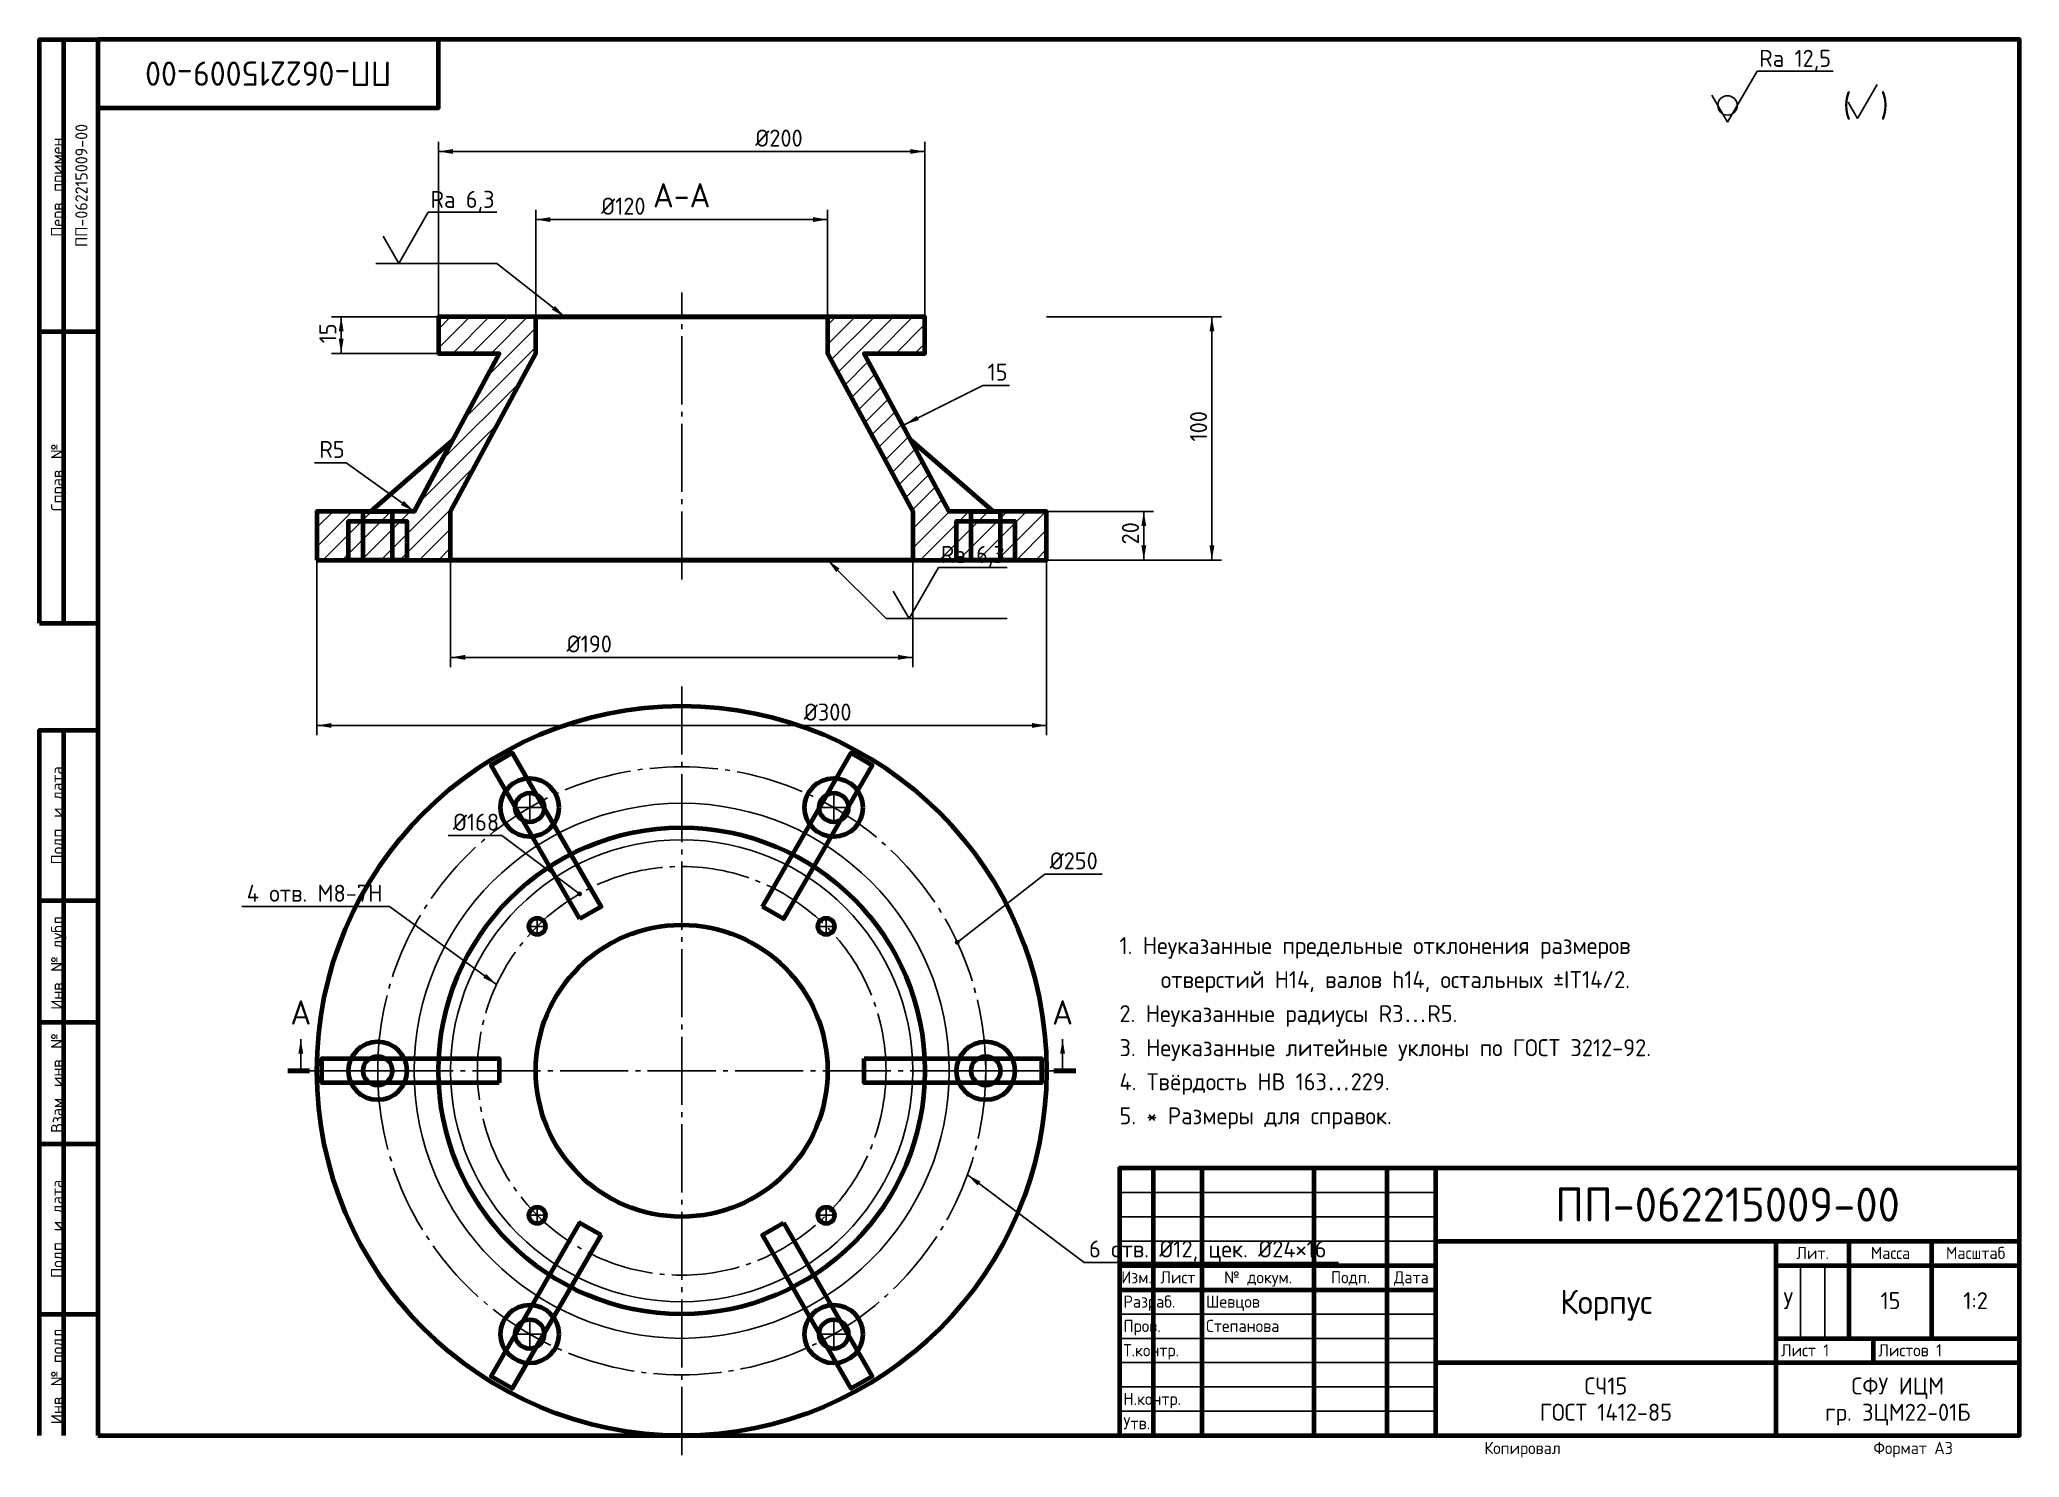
# Model space of a CAD drawing. Header units: millimetres. Extents: x 8 to 415, y 1 to 292.
import ezdxf
from ezdxf.enums import TextEntityAlignment as Align

# ---------------------------------------------------------------- set-up
doc = ezdxf.new("R2010")
doc.units = ezdxf.units.MM
doc.linetypes.add('GOST_AXIS', pattern=[18, 14, -1.5, 1, -1.5])
for name, color, linetype, lineweight in [('Осевая', 7, 'GOST_AXIS', 25), ('Основная', 7, 'CONTINUOUS', 70), ('Сечение', 7, 'CONTINUOUS', 100), ('Текст', 7, 'Continuous', 25), ('Тонкая', 7, 'CONTINUOUS', 25)]:
    doc.layers.add(name, color=color, linetype=linetype, lineweight=lineweight)
doc.styles.add('GOST', font='GOST type B.ttf')

msp = doc.modelspace()

# ---------------------------------------------------------------- hatches: boundary and pattern name
at = {"layer": 'Тонкая'}
for points in [[(119.5, 116.37), (119.47, 116.54), (119.39, 116.68), (119.27, 116.79), (119.12, 116.86), (118.96, 116.87), (118.8, 116.83), (118.66, 116.74), (118.56, 116.61), (118.51, 116.46), (118.51, 116.29), (118.56, 116.14), (118.66, 116.01), (118.8, 115.92), (118.96, 115.87), (119.12, 115.89), (119.27, 115.95), (119.39, 116.07), (119.47, 116.21), (119.5, 116.37)], [(197.14, 106.41), (197.12, 106.58), (197.04, 106.72), (196.92, 106.83), (196.77, 106.9), (196.6, 106.91), (196.44, 106.87), (196.31, 106.78), (196.2, 106.65), (196.15, 106.5), (196.15, 106.33), (196.2, 106.18), (196.31, 106.05), (196.44, 105.96), (196.6, 105.92), (196.77, 105.93), (196.92, 106), (197.04, 106.11), (197.12, 106.25), (197.14, 106.41)]]:
    msp.add_hatch(color=7, dxfattribs=at).paths.add_polyline_path(points)

# ---------------------------------------------------------------- linework, layer by layer
at = {"layer": 'Осевая', "lineweight": 25}
for points in [[(140, 181), (140, 240)], [(140, 1), (140, 159)], [(108.75, 131.63), (108.75, 136.63)], [(171.25, 131.63), (171.25, 136.63)], [(106.25, 134.13), (111.25, 134.13)], [(168.75, 134.13), (173.75, 134.13)], [(110.3, 107.7), (110.3, 111.7)], [(169.7, 107.7), (169.7, 111.7)], [(108.3, 109.7), (112.3, 109.7)], [(167.7, 109.7), (171.7, 109.7)], [(77.5, 77.5), (77.5, 82.5)], [(202.5, 77.5), (202.5, 82.5)], [(61, 80), (219, 80)], [(75, 80), (80, 80)], [(200, 80), (205, 80)], [(108.3, 50.3), (112.3, 50.3)], [(110.3, 48.3), (110.3, 52.3)], [(167.7, 50.3), (171.7, 50.3)], [(169.7, 48.3), (169.7, 52.3)], [(106.25, 25.87), (111.25, 25.87)], [(108.75, 23.37), (108.75, 28.37)], [(168.75, 25.87), (173.75, 25.87)], [(171.25, 23.37), (171.25, 28.37)]]:
    msp.add_lwpolyline(points, dxfattribs=at)
for radius in [62.5, 42]:
    msp.add_circle((140, 80), radius, dxfattribs=at)
at = {"layer": 'Основная', "lineweight": 70}
for points in [[(8, 172), (8, 292), (20, 292)], [(13, 172), (13, 292)], [(20, 5), (415, 5), (415, 292), (20, 292), (20, 5)], [(20, 278), (90, 278), (90, 292)], [(8, 232), (20, 232)], [(65, 185), (215, 185), (215, 195), (195, 195), (177.5, 227.5), (190, 227.5), (190, 235), (90, 235), (90, 227.5), (102.5, 227.5), (85, 195), (65, 195), (65, 185)], [(92.5, 185), (92.5, 195), (110, 227.5), (110, 235), (170, 235), (170, 227.5), (187.5, 195), (187.5, 185), (92.5, 185)], [(85, 195), (92.88, 209.62), (76, 195)], [(195, 195), (187.12, 209.62), (204, 195)], [(71.5, 185), (71.5, 193), (83.5, 193), (83.5, 185), (71.5, 185)], [(74.5, 185), (74.5, 195), (80.5, 195), (80.5, 185), (74.5, 185)], [(196.5, 185), (196.5, 193), (208.5, 193), (208.5, 185), (196.5, 185)], [(199.5, 185), (199.5, 195), (205.5, 195), (205.5, 185), (199.5, 185)], [(8, 172), (20, 172)], [(8, 5), (8, 150), (20, 150)], [(8, 150), (20, 150)], [(13, 5), (13, 150)], [(119.08, 111.23), (100.83, 142.84), (105.17, 145.34), (123.42, 113.73), (119.08, 111.23)], [(156.58, 113.73), (174.83, 145.34), (179.17, 142.84), (160.92, 111.23), (156.58, 113.73)], [(8, 115), (20, 115)], [(8, 90), (20, 90)], [(102.5, 77.5), (66, 77.5), (66, 82.5), (102.5, 82.5), (102.5, 77.5)], [(177.5, 82.5), (214, 82.5), (214, 77.5), (177.5, 77.5), (177.5, 82.5)], [(8, 65), (20, 65)], [(230, 5), (415, 5), (415, 60), (230, 60), (230, 5)], [(237, 5), (237, 60)], [(247, 5), (247, 60)], [(270, 5), (270, 60)], [(285, 5), (285, 60)], [(295, 5), (295, 60)], [(123.42, 46.27), (105.17, 14.66), (100.83, 17.16), (119.08, 48.77), (123.42, 46.27)], [(160.92, 48.77), (179.17, 17.16), (174.83, 14.66), (156.58, 46.27), (160.92, 48.77)], [(295, 45), (415, 45)], [(365, 5), (365, 45)], [(380, 25), (380, 45)], [(397, 25), (397, 45)], [(230, 40), (295, 40)], [(365, 40), (415, 40)], [(230, 35), (295, 35)], [(8, 30), (20, 30)], [(365, 25), (415, 25)], [(385, 20), (385, 25)], [(295, 20), (415, 20)]]:
    msp.add_lwpolyline(points, dxfattribs=at)
for centre, radius in [((140, 80), 75), ((108.75, 134.13), 6), ((171.25, 134.13), 6), ((108.75, 134.13), 3), ((171.25, 134.13), 3), ((140, 80), 50), ((110.3, 109.7), 1.7), ((140, 80), 30), ((169.7, 109.7), 1.7), ((77.5, 80), 6), ((202.5, 80), 6), ((77.5, 80), 3), ((202.5, 80), 3), ((110.3, 50.3), 1.7), ((169.7, 50.3), 1.7), ((108.75, 25.87), 6), ((108.75, 25.87), 3), ((171.25, 25.87), 6), ((171.25, 25.87), 3)]:
    msp.add_circle(centre, radius, dxfattribs=at)
at = {"layer": 'Сечение', "lineweight": 100}
for points in [[(63.5, 80), (59, 80)], [(216.5, 80), (221, 80)]]:
    msp.add_lwpolyline(points, dxfattribs=at)
at = {"layer": 'Тонкая', "lineweight": 25}
for points in [[(355, 275), (361.06, 285.5)], [(361.06, 285.5), (376.74, 285.5)], [(381.74, 275.8), (385.78, 282.8)], [(355, 275), (351.77, 280.6)], [(381.74, 275.8), (379.8, 279.16)], [(90, 235), (90, 271)], [(90, 269), (190, 269)], [(190, 235), (190, 271)], [(81.84, 246), (87.9, 256.5)], [(87.9, 256.5), (102, 256.5)], [(110, 235), (110, 257)], [(170, 235), (170, 257)], [(110, 255), (170, 255)], [(81.84, 246), (78.6, 251.6)], [(77.1, 246), (102, 246)], [(116, 235), (102, 246)], [(90, 235), (68, 235)], [(70, 227.5), (70, 235)], [(90, 228.54), (96.46, 235)], [(90, 232.5), (92.5, 235)], [(92.92, 227.5), (100.42, 235)], [(96.87, 227.5), (104.37, 235)], [(99.82, 222.53), (110, 232.71)], [(100.83, 227.5), (108.33, 235)], [(170, 229.35), (175.65, 235)], [(170, 233.31), (171.69, 235)], [(170.74, 226.13), (179.61, 235)], [(172.12, 223.55), (183.57, 235)], [(180.03, 227.5), (187.53, 235)], [(183.99, 227.5), (190, 233.51)], [(215, 235), (251, 235)], [(249, 185), (249, 235)], [(95.2, 213.95), (110, 228.75)], [(187.95, 227.5), (190, 229.55)], [(90, 227.5), (68, 227.5)], [(173.51, 220.98), (178.39, 225.86)], [(90.58, 205.37), (106.83, 221.62)], [(174.9, 218.41), (179.77, 223.28)], [(176.28, 215.83), (181.16, 220.71)], [(185.88, 212.88), (201.88, 220.88)], [(201.88, 220.88), (207.38, 220.88)], [(177.67, 213.26), (182.54, 218.13)], [(85.96, 196.79), (102.21, 213.04)], [(179.05, 210.68), (183.93, 215.56)], [(180.44, 208.11), (185.32, 212.99)], [(181.83, 205.54), (186.7, 210.41)], [(183.21, 202.96), (188.09, 207.84)], [(71, 205), (64.52, 205)], [(85, 195), (71, 205)], [(78.13, 185), (97.59, 204.46)], [(184.6, 200.39), (189.47, 205.26)], [(185.98, 197.82), (190.86, 202.69)], [(187.37, 195.24), (192.25, 200.12)], [(82.09, 185), (92.97, 195.88)], [(187.5, 191.41), (193.63, 197.54)], [(65, 187.71), (72.29, 195)], [(65, 191.67), (68.33, 195)], [(66.25, 185), (76.25, 195)], [(70.21, 185), (80.21, 195)], [(74.17, 185), (84.17, 195)], [(86.05, 185), (92.5, 191.45)], [(187.5, 187.45), (195.05, 195)], [(189.01, 185), (199.01, 195)], [(192.97, 185), (202.97, 195)], [(196.93, 185), (206.93, 195)], [(200.89, 185), (210.89, 195)], [(204.85, 185), (214.85, 195)], [(215, 195), (237, 195)], [(235, 185), (235, 195)], [(90.01, 185), (92.5, 187.49)], [(208.81, 185), (215, 191.19)], [(212.77, 185), (215, 187.23)], [(65, 185), (65, 149)], [(92.5, 185), (92.5, 163)], [(170, 185), (182, 173)], [(186.73, 173), (192.8, 183.5)], [(187.5, 185), (187.5, 163)], [(192.8, 183.5), (206.9, 183.5)], [(215, 185), (215, 149)], [(215, 185), (237, 185)], [(215, 185), (251, 185)], [(186.73, 173), (183.5, 178.6)], [(182, 173), (206.9, 173)], [(92.5, 165), (187.5, 165)], [(65, 151), (215, 151)], [(103, 128.37), (91.97, 128.37)], [(119, 116.37), (103, 128.37)], [(196.64, 106.41), (214.64, 120.41)], [(214.64, 120.41), (226.44, 120.41)], [(79.94, 113.75), (49.59, 113.75)], [(101.94, 97.75), (79.94, 113.75)], [(61.7, 80), (61.7, 86.5)], [(218.3, 80), (218.3, 86.5)], [(198.73, 58.62), (222.73, 40.62)], [(230, 55), (295, 55)], [(230, 50), (295, 50)], [(230, 45), (295, 45)], [(222.73, 40.62), (274.99, 40.62)], [(370, 25), (370, 40)], [(375, 25), (375, 40)], [(230, 30), (295, 30)], [(230, 25), (295, 25)], [(230, 20), (295, 20)], [(230, 15), (295, 15)], [(230, 10), (295, 10)]]:
    msp.add_lwpolyline(points, dxfattribs=at)
for centre, radius in [((355, 278.47), 2), ((140, 80), 55), ((140, 80), 47.5)]:
    msp.add_circle(centre, radius, dxfattribs=at)
at = {"layer": 'Тонкая'}
for points in [[(90, 269), (93, 268.5), (93, 269.5)], [(190, 269), (187, 269.5), (187, 268.5)], [(110, 255), (113, 254.5), (113, 255.5)], [(170, 255), (167, 255.5), (167, 254.5)], [(116, 235), (113.95, 237.25), (113.33, 236.46)], [(70, 235), (69.5, 232), (70.5, 232)], [(249, 235), (248.5, 232), (249.5, 232)], [(70, 227.5), (70.5, 230.5), (69.5, 230.5)], [(185.88, 212.88), (188.78, 213.77), (188.33, 214.66)], [(85, 195), (82.85, 197.15), (82.27, 196.34)], [(235, 195), (234.5, 192), (235.5, 192)], [(235, 185), (235.5, 188), (234.5, 188)], [(249, 185), (249.5, 188), (248.5, 188)], [(170, 185), (171.77, 182.53), (172.47, 183.23)], [(92.5, 165), (95.5, 164.5), (95.5, 165.5)], [(187.5, 165), (184.5, 165.5), (184.5, 164.5)], [(65, 151), (68, 150.5), (68, 151.5)], [(215, 151), (212, 151.5), (212, 150.5)], [(101.94, 97.75), (99.8, 99.92), (99.21, 99.11)], [(61.7, 86.5), (61.2, 83.5), (62.2, 83.5)], [(218.3, 86.5), (217.8, 83.5), (218.8, 83.5)], [(198.73, 58.62), (200.83, 56.42), (201.43, 57.22)]]:
    msp.add_solid(points, dxfattribs=at)

# ---------------------------------------------------------------- texts
at = {"layer": 'Текст', "style": 'GOST'}
for s, height, p in [('Ra 12,5', 3.5, (368.9, 286.4)), ('%%c200', 3.5, (160, 270)), ('Ra 6,3', 3.5, (94.95, 257.4)), ('А-А', 5, (140, 257.5)), ('%%c120', 3.5, (128, 256)), ('Ra 6,3', 3.5, (199.85, 184.4)), ('%%c190', 3.5, (121, 166)), ('%%c300', 3.5, (170, 152)), ('А', 5, (61.7, 89.5)), ('А', 5, (218.3, 89.5)), ('Лит.', 2.5, (372.5, 41.3)), ('Масса', 2.5, (388.5, 41.3)), ('Масштаб', 2.5, (406, 41.3)), ('Изм.', 2.5, (233.5, 36.3)), ('Лист', 2.5, (242, 36.3)), ('№ докум.', 2.5, (258.5, 36.3)), ('Подп.', 2.5, (277.5, 36.3)), ('Дата', 2.5, (290, 36.3)), ('У', 3.5, (367.5, 31)), ('15', 3.5, (388.5, 31)), ('1:2', 3.5, (406, 31))]:
    msp.add_text(s, height=height, dxfattribs=at).set_placement(p, align=Align.CENTER)
for s, height, rotation, p in [('ПП-062215009-00', 5, 180, (55, 285)), ('ПП-062215009-00', 2.5, 90, (16.6, 262)), ('Перв. примен.', 2.5, 90, (11.6, 262)), ('Справ. №', 2.5, 90, (11.6, 202)), ('Подп. и дата', 2.5, 90, (11.6, 132.5)), ('Инв. № дубл.', 2.5, 90, (11.6, 102.5)), ('Взам. инв. №', 2.5, 90, (11.6, 77.5)), ('Подп. и дата', 2.5, 90, (11.6, 47.5)), ('Инв. № подл.', 2.5, 90, (11.6, 17.5))]:
    msp.add_text(s, height=height, rotation=rotation, dxfattribs=at).set_placement(p, align=Align.MIDDLE_CENTER)
for s, height, p in [('(', 4.9, (378.74, 276)), (')', 4.9, (386.38, 276)), ('15', 3.5, (202.88, 221.88)), ('R5', 3.5, (65.52, 206)), ('%%c168', 3.5, (92.97, 129.37)), ('%%c250', 3.5, (215.64, 121.41)), ('4 отв. М8-7Н', 3.5, (50.59, 114.75)), ('1. Неуказанные предельные отклонения размеров', 3.5, (230, 104)), ('    отверстий H14, валов h14, остальных %%pIT14/2.', 3.5, (230, 97)), ('2. Неуказанные радиусы R3…R5.', 3.5, (230, 90)), ('3. Неуказанные литейные уклоны по ГОСТ 3212-92.', 3.5, (230, 83)), ('4. Твёрдость НВ 163…229.', 3.5, (230, 76)), ('5. * Размеры для справок.', 3.5, (230, 69)), ('6 отв. %%c12, цек. %%c24×16', 3.5, (223.73, 41.62)), ('Разраб.', 2.5, (230.8, 31.3)), ('Шевцов', 2.5, (247.8, 31.3)), ('Пров.', 2.5, (230.8, 26.3)), ('Степанова', 2.5, (247.8, 26.3)), ('Т.контр.', 2.5, (230.8, 21.3)), ('Лист 1', 2.5, (366, 21.3)), ('Листов 1', 2.5, (386, 21.3)), ('Н.контр.', 2.5, (230.8, 11.3)), ('Утв.', 2.5, (230.8, 6.3)), ('Копировал', 2.5, (305, 1.2)), ('Формат A3', 2.5, (385, 1.2))]:
    msp.add_text(s, height=height, dxfattribs=at).set_placement(p)
for s, p in [('15', (69, 231.62)), ('100', (248, 212.5)), ('20', (234, 190.5))]:
    msp.add_text(s, height=3.5, rotation=90, dxfattribs=at).set_placement(p, align=Align.CENTER)
for s, height, p in [('ПП-062215009-00', 7, (355, 52.5)), ('Корпус', 5, (330, 32.5)), ('СЧ15', 3.5, (330, 15.2)), ('СФУ ИЦМ', 3.5, (390, 15.2)), ('ГОСТ 1412-85', 3.5, (330, 9.8)), ('гр. ЗЦМ22-01Б', 3.5, (390, 9.8))]:
    msp.add_text(s, height=height, dxfattribs=at).set_placement(p, align=Align.MIDDLE_CENTER)

doc.saveas('drawing.dxf')
